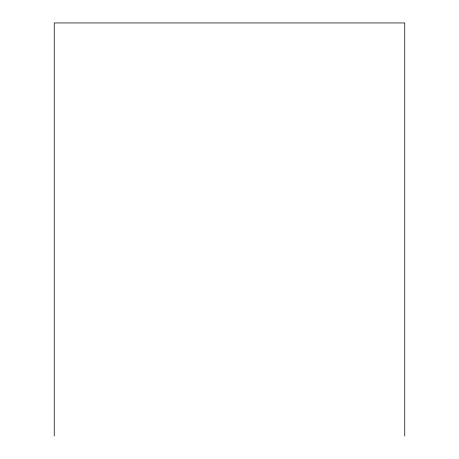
<?xml version="1.0" encoding="UTF-8"?>
<svg xmlns="http://www.w3.org/2000/svg" width="459" height="459" viewBox="0 0 459 459"><rect width="100%" height="100%" fill="white"/><g stroke="black" fill="none" stroke-linecap="round" stroke-linejoin="round"><path stroke-width="0.69" d="M404.752 436.05L404.752 22.95L54.248 22.95L54.248 436.05"/></g></svg>
